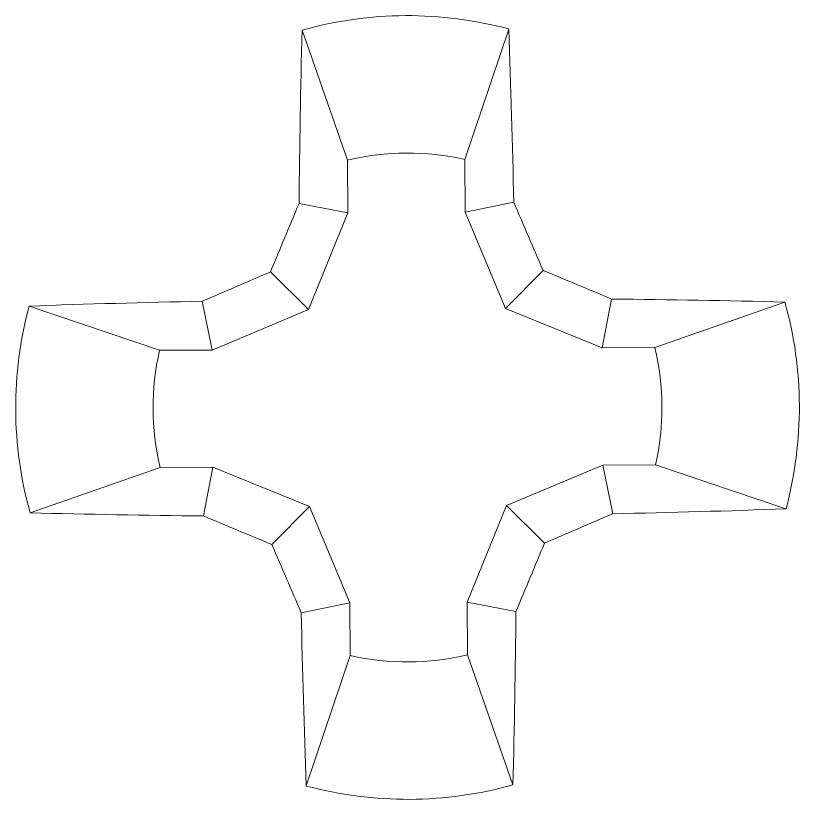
# Model space of a CAD drawing. Header units: inches. Extents: x -1846 to 3013, y 0 to 1997.
# Drawn here: x 2143.161 to 2144.594, y 505.255 to 506.688 of the extents above; entities that cross this region are included whole.
import ezdxf

# ---------------------------------------------------------------- set-up
doc = ezdxf.new("R2010")
doc.units = ezdxf.units.IN
doc.layers.get('0').update_dxf_attribs({"color": 2, "lineweight": 0})

msp = doc.modelspace()

# ---------------------------------------------------------------- linework, layer by layer
for p, q in [((2143.7677, 506.4238), (2143.6844, 506.6616)), ((2143.9818, 506.425), (2144.0625, 506.6636)), ((2143.7677, 506.4238), (2143.7682, 506.3275)), ((2143.9823, 506.3287), (2143.9818, 506.425)), ((2143.9823, 506.3287), (2144.0714, 506.3469)), ((2143.7682, 506.3275), (2143.6789, 506.3448)), ((2143.7682, 506.3275), (2143.6961, 506.1507)), ((2144.0563, 506.1527), (2143.9823, 506.3287)), ((2143.6961, 506.1507), (2143.6265, 506.2195)), ((2144.0563, 506.1527), (2144.1251, 506.2222)), ((2143.5201, 506.0767), (2143.5019, 506.1658)), ((2144.2331, 506.0805), (2144.2504, 506.1698)), ((2144.3294, 506.081), (2144.5672, 506.1643)), ((2143.4238, 506.0762), (2143.1851, 506.1569)), ((2143.6961, 506.1507), (2143.5201, 506.0767)), ((2144.2331, 506.0805), (2144.0563, 506.1527)), ((2143.5201, 506.0767), (2143.4238, 506.0762)), ((2144.3294, 506.081), (2144.2331, 506.0805)), ((2143.4249, 505.8621), (2143.1871, 505.7788)), ((2143.4249, 505.8621), (2143.5212, 505.8626)), ((2143.5212, 505.8626), (2143.5039, 505.7733)), ((2143.5212, 505.8626), (2143.698, 505.7905)), ((2144.0582, 505.7924), (2144.2342, 505.8664)), ((2144.2342, 505.8664), (2144.3305, 505.867)), ((2144.2342, 505.8664), (2144.2525, 505.7773)), ((2144.3305, 505.867), (2144.5692, 505.7862)), ((2143.698, 505.7905), (2143.6292, 505.721)), ((2143.698, 505.7905), (2143.772, 505.6145)), ((2143.9861, 505.6157), (2144.0582, 505.7924)), ((2144.0582, 505.7924), (2144.1278, 505.7236)), ((2143.9861, 505.6157), (2144.0754, 505.5984)), ((2143.9866, 505.5193), (2143.9861, 505.6157)), ((2143.772, 505.6145), (2143.6829, 505.5963)), ((2143.772, 505.6145), (2143.7725, 505.5182)), ((2143.7725, 505.5182), (2143.6918, 505.2795)), ((2143.9866, 505.5193), (2144.0699, 505.2815))]:
    msp.add_line(p, q)
for centre, radius, start, end in [((2143.8772, 505.9716), 0.7165, 75.0066, 105.6056), ((2165.6044, 506.1209), 21.9267, 178.58689, 179.41494), ((2122.1495, 505.8887), 21.9267, 1.19724, 2.02529), ((2143.8772, 505.9716), 0.4653, 77.0061, 103.6061), ((2122.1984, 496.8579), 23.8426, 23.12591, 23.45215), ((2165.6521, 497.0901), 23.8426, 157.16003, 157.48628), ((2152.9908, 484.2928), 23.8426, 113.12591, 113.45215), ((2134.9956, 484.1967), 23.8426, 67.16003, 67.48628), ((2143.96, 484.244), 21.9267, 91.19724, 92.02529), ((2144.0265, 484.2443), 21.9267, 88.58689, 89.41494), ((2143.8772, 505.9716), 0.7165, 345.0066, 15.6056), ((2143.8772, 505.9716), 0.7165, 165.0066, 195.6056), ((2143.8772, 505.9716), 0.4653, 167.0061, 193.6061), ((2143.8772, 505.9716), 0.4653, 347.0061, 13.6061), ((2143.7278, 527.6989), 21.9267, 268.58689, 269.41494), ((2152.7587, 527.7465), 23.8426, 247.16003, 247.48628), ((2134.7635, 527.6503), 23.8426, 293.12591, 293.45215), ((2143.7943, 527.6992), 21.9267, 271.19724, 272.02529), ((2165.5559, 515.0852), 23.8426, 203.12591, 203.45215), ((2122.1022, 514.8531), 23.8426, 337.16003, 337.48628), ((2165.6048, 506.0544), 21.9267, 181.19724, 182.02529), ((2122.1499, 505.8223), 21.9267, 358.58689, 359.41494), ((2143.8772, 505.9716), 0.4653, 257.0061, 283.6061), ((2143.8772, 505.9716), 0.7165, 255.0066, 285.6056)]:
    msp.add_arc(centre, radius, start, end)

doc.saveas('drawing.dxf')
